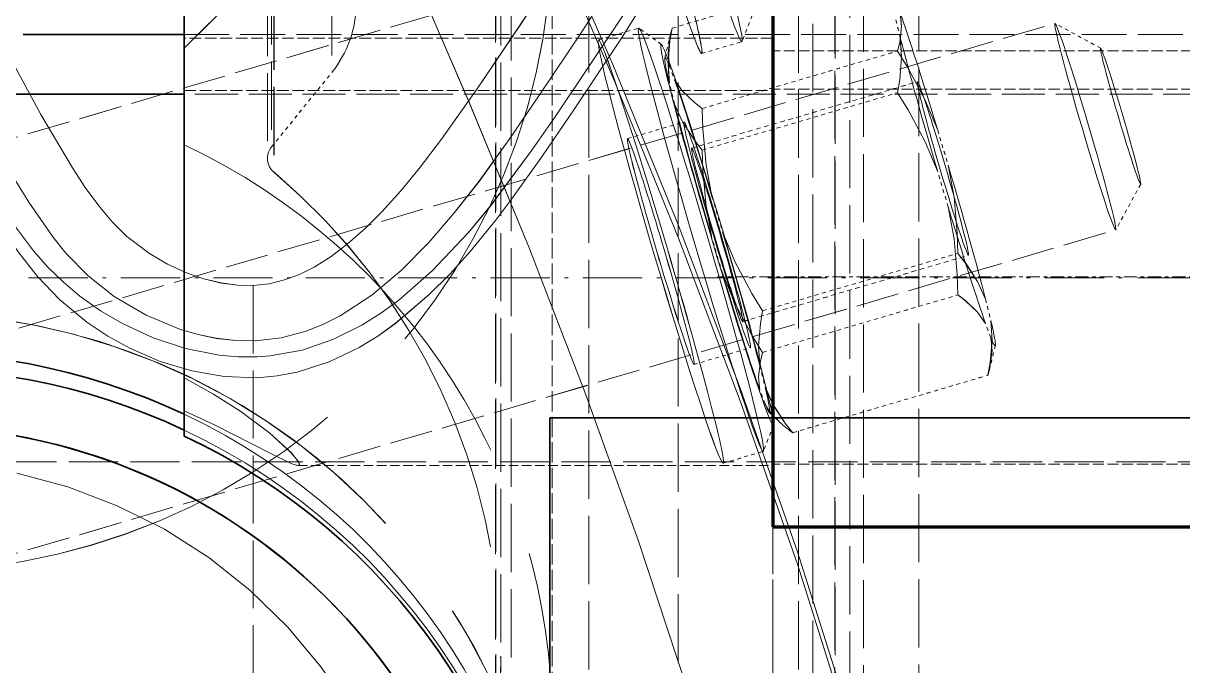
# Model space of a CAD drawing. Header units: millimetres. Extents: x 12184 to 41592, y 8990 to 29785.
# Drawn here: x 22280.57 to 22312.09, y 17324.36 to 17341.83 of the extents above; entities that cross this region are included whole.
import ezdxf

# ---------------------------------------------------------------- set-up
doc = ezdxf.new("R2010")
doc.units = ezdxf.units.MM
doc.linetypes.add('DASHDOT', pattern=[18.5, 12, -3, 0.5, -3])
doc.linetypes.add('DASHED', pattern=[15, 12, -3])

# ---------------------------------------------------------------- blocks, each defined once
blk = doc.blocks.new('A$C55E021B5')
at = {"color": 7, "lineweight": 35, "ltscale": 0.2}
blk.add_line((1193.701, 1211.53), (1193.701, 1091.53), dxfattribs=at)
at = {"color": 7, "lineweight": 140, "ltscale": 0.2}
blk.add_line((1193.701, 1211.53), (1193.701, 1091.53), dxfattribs=at)
at = {"color": 7, "linetype": 'DASHED', "lineweight": 13, "ltscale": 0.154589}
blk.add_line((1205.688, 1196.643), (1205.688, 1103.889), dxfattribs=at)
at = {"color": 7, "linetype": 'DASHED', "lineweight": 13, "ltscale": 0.154595}
blk.add_line((1207.327, 1194.62), (1207.327, 1101.863), dxfattribs=at)
at = {"color": 7, "linetype": 'DASHED', "lineweight": 13, "ltscale": 0.154596}
blk.add_line((1207.437, 1194.309), (1207.437, 1101.552), dxfattribs=at)
at = {"color": 7, "linetype": 'DASHED', "lineweight": 13, "ltscale": 0.154597}
blk.add_line((1207.261, 1193.932), (1207.261, 1101.173), dxfattribs=at)
at = {"color": 7, "linetype": 'DASHED', "lineweight": 13, "ltscale": 0.154614}
blk.add_line((1201.096, 1180.694), (1201.096, 1087.926), dxfattribs=at)
at = {"color": 7, "linetype": 'DASHED', "lineweight": 13, "ltscale": 0.154613}
for p, q in [((1201.234, 1178.518), (1201.234, 1085.75)), ((1201.238, 1178.456), (1201.238, 1085.688)), ((1200.814, 1177.965), (1200.814, 1085.197)), ((1198.701, 1177.641), (1198.701, 1084.873))]:
    blk.add_line(p, q, dxfattribs=at)
at = {"color": 7, "linetype": 'DASHED', "lineweight": 13, "ltscale": 0.154611}
blk.add_line((1196.273, 1175.508), (1196.273, 1082.741), dxfattribs=at)
at = {"color": 7, "linetype": 'DASHED', "lineweight": 13, "ltscale": 0.154548}
blk.add_line((1192.003, 1154.805), (1192.003, 1062.076), dxfattribs=at)
at = {"color": 7, "linetype": 'DASHED', "lineweight": 13, "ltscale": 0.154549}
blk.add_line((1192.012, 1154.931), (1192.012, 1062.201), dxfattribs=at)
at = {"color": 7, "linetype": 'DASHED', "lineweight": 13, "ltscale": 0.154543}
blk.add_line((1192.61, 1153.889), (1192.61, 1061.163), dxfattribs=at)
at = {"color": 7, "linetype": 'DASHED', "lineweight": 13, "ltscale": 0.154533}
blk.add_line((1192.998, 1152.096), (1192.998, 1059.376), dxfattribs=at)
at = {"color": 7, "linetype": 'DASHED', "lineweight": 13, "ltscale": 0.154529}
blk.add_line((1191.608, 1151.271), (1191.608, 1058.554), dxfattribs=at)
at = {"color": 7, "linetype": 'DASHED', "lineweight": 13, "ltscale": 0.154478}
blk.add_line((1189.733, 1143.4), (1189.733, 1050.713), dxfattribs=at)
at = {"color": 7, "linetype": 'DASHED', "lineweight": 13, "ltscale": 0.154477}
blk.add_line((1191.233, 1143.378), (1191.233, 1050.692), dxfattribs=at)
at = {"color": 7, "linetype": 'DASHED', "lineweight": 13, "ltscale": 0.11095}
blk.add_line((1193.701, 1111.576), (1193.701, 1045.006), dxfattribs=at)
at = {"color": 7, "lineweight": 35, "ltscale": 0.016613}
blk.add_line((1202.63, 1111.576), (1209.701, 1104.551), dxfattribs=at)
at = {"color": 7, "linetype": 'DASHED', "lineweight": 13, "ltscale": 0.097866}
for p, q in [((1240.709, 1094.341), (1184.378, 1110.92)), ((1242.361, 1088.644), (1186.031, 1105.223)), ((1240.709, 1083.029), (1184.378, 1099.607))]:
    blk.add_line(p, q, dxfattribs=at)
at = {"color": 7, "lineweight": 35, "ltscale": 0.01039}
blk.add_line((1209.701, 1104.551), (1209.701, 1110.785), dxfattribs=at)
at = {"color": 7, "linetype": 'DASHED', "lineweight": 13, "ltscale": 0.046237}
blk.add_line((1199.701, 1107.705), (1199.701, 1079.963), dxfattribs=at)
at = {"color": 7, "linetype": 'DASHED', "lineweight": 13, "ltscale": 0.009221}
for p, q in [((1196.437, 1105.092), (1191.129, 1106.654)), ((1195.617, 1102.908), (1190.309, 1104.47)), ((1195.617, 1101.776), (1190.309, 1103.338)), ((1193.977, 1097.407), (1188.67, 1098.969)), ((1193.977, 1096.276), (1188.67, 1097.838)), ((1193.157, 1094.092), (1187.85, 1095.654))]:
    blk.add_line(p, q, dxfattribs=at)
at = {"color": 7, "linetype": 'DASHED', "lineweight": 13, "ltscale": 0.000989783}
for p, q in [((1190.234, 1104.83), (1190.376, 1105.407)), ((1187.917, 1097.722), (1187.774, 1097.145)), ((1194.053, 1095.916), (1193.911, 1095.339))]:
    blk.add_line(p, q, dxfattribs=at)
at = {"color": 7, "linetype": 'DASHED', "lineweight": 13, "ltscale": 0.001259}
for p, q in [((1194.264, 1105.437), (1194.536, 1104.732)), ((1193.681, 1094.296), (1193.953, 1093.591))]:
    blk.add_line(p, q, dxfattribs=at)
at = {"color": 7, "linetype": 'DASHED', "lineweight": 13, "ltscale": 0.002355}
for p, q in [((1184.787, 1104.545), (1186.027, 1105.222)), ((1183.7, 1100.85), (1184.375, 1099.61))]:
    blk.add_line(p, q, dxfattribs=at)
at = {"color": 7, "linetype": 'DASHED', "lineweight": 13, "ltscale": 0.000270201}
for p, q in [((1196.479, 1104.935), (1196.437, 1105.092)), ((1187.808, 1095.81), (1187.85, 1095.654))]:
    blk.add_line(p, q, dxfattribs=at)
at = {"color": 7, "linetype": 'DASHED', "lineweight": 13, "ltscale": 0.001258}
blk.add_line((1196.728, 1104.648), (1197.338, 1105.093), dxfattribs=at)
at = {"color": 7, "linetype": 'DASHED', "lineweight": 13, "ltscale": 0.001898}
for p, q in [((1198.44, 1104.774), (1197.347, 1105.096)), ((1195.635, 1104.404), (1194.542, 1104.725)), ((1195.052, 1093.263), (1193.959, 1093.584))]:
    blk.add_line(p, q, dxfattribs=at)
at = {"color": 7, "linetype": 'DASHED', "lineweight": 13, "ltscale": 0.101666}
blk.add_line((1209.701, 1104.919), (1148.701, 1104.919), dxfattribs=at)
at = {"color": 7, "linetype": 'DASHED', "lineweight": 13, "ltscale": 0.026667}
for p, q in [((1193.701, 1104.819), (1209.701, 1104.819)), ((1209.701, 1103.401), (1193.701, 1103.401))]:
    blk.add_line(p, q, dxfattribs=at)
at = {"color": 7, "linetype": 'DASHED', "lineweight": 13, "ltscale": 0.001123}
for p, q in [((1196.637, 1104.28), (1196.479, 1104.935)), ((1187.65, 1096.465), (1187.808, 1095.81))]:
    blk.add_line(p, q, dxfattribs=at)
at = {"color": 7, "lineweight": 35, "ltscale": 0.007297}
blk.add_line((1214.079, 1104.919), (1209.701, 1104.919), dxfattribs=at)
at = {"color": 7, "linetype": 'DASHED', "lineweight": 13, "ltscale": 0.025}
for p, q in [((1178.701, 1104.472), (1193.701, 1104.472)), ((1178.701, 1103.433), (1193.701, 1103.433)), ((1178.701, 1093.233), (1193.701, 1093.233))]:
    blk.add_line(p, q, dxfattribs=at)
at = {"color": 7, "lineweight": 35, "ltscale": 0.017582}
blk.add_line((1209.701, 1094.001), (1209.701, 1104.551), dxfattribs=at)
at = {"color": 7, "linetype": 'DASHED', "lineweight": 13, "ltscale": 0.000676501}
blk.add_line((1196.513, 1104.068), (1196.37, 1103.688), dxfattribs=at)
at = {"color": 7, "linetype": 'DASHED', "lineweight": 13, "ltscale": 0.004343}
blk.add_line((1207.327, 1101.863), (1205.688, 1103.889), dxfattribs=at)
at = {"color": 7, "linetype": 'DASHED', "lineweight": 13, "ltscale": 0.010661}
blk.add_line((1195.906, 1101.829), (1189.77, 1103.635), dxfattribs=at)
at = {"color": 7, "linetype": 'DASHED', "lineweight": 13, "ltscale": 0.000989966}
blk.add_line((1196.37, 1103.024), (1196.513, 1103.6), dxfattribs=at)
at = {"color": 7, "linetype": 'DASHED', "lineweight": 13, "ltscale": 0.0975}
blk.add_line((1151.201, 1103.301), (1209.701, 1103.301), dxfattribs=at)
at = {"color": 7, "lineweight": 35, "ltscale": 0.014166}
blk.add_line((1209.701, 1103.301), (1218.201, 1103.301), dxfattribs=at)
at = {"color": 7, "linetype": 'DASHED', "lineweight": 13, "ltscale": 0.002665}
for p, q in [((1197.649, 1102.088), (1196.115, 1102.54)), ((1195.842, 1095.948), (1194.308, 1096.4))]:
    blk.add_line(p, q, dxfattribs=at)
at = {"color": 7, "linetype": 'DASHED', "lineweight": 13, "ltscale": 0.001663}
for p, q in [((1189.218, 1102.32), (1188.933, 1101.363)), ((1188.933, 1100.232), (1189.218, 1101.188)), ((1195.354, 1100.513), (1195.069, 1099.557)), ((1195.069, 1098.426), (1195.354, 1099.382))]:
    blk.add_line(p, q, dxfattribs=at)
at = {"color": 7, "linetype": 'DASHED', "lineweight": 13, "ltscale": 0.010662}
blk.add_line((1194.518, 1097.111), (1188.381, 1098.917), dxfattribs=at)
at = {"color": 7, "linetype": 'DASHDOT', "lineweight": 13, "ltscale": 0.03}
blk.add_line((1177.201, 1098.333), (1195.201, 1098.333), dxfattribs=at)
at = {"color": 7, "linetype": 'DASHDOT', "lineweight": 13, "ltscale": 0.134001}
blk.add_line((1144.501, 1098.301), (1224.902, 1098.301), dxfattribs=at)
at = {"color": 7, "linetype": 'DASHED', "lineweight": 13, "ltscale": 0.153949}
blk.add_line((1207.823, 1098.092), (1207.823, 1005.723), dxfattribs=at)
at = {"color": 7, "linetype": 'DASHED', "lineweight": 13, "ltscale": 0.000676233}
blk.add_line((1187.774, 1096.678), (1187.917, 1097.058), dxfattribs=at)
at = {"color": 7, "linetype": 'DASHED', "lineweight": 13, "ltscale": 0.000675876}
blk.add_line((1193.911, 1094.872), (1194.053, 1095.252), dxfattribs=at)
at = {"color": 7, "linetype": 'DASHED', "lineweight": 13, "ltscale": 0.000606826}
blk.add_line((1193.804, 1094.654), (1193.54, 1094.403), dxfattribs=at)
at = {"color": 7, "lineweight": 35, "ltscale": 0.183334}
blk.add_line((1199.758, 1094.5), (1089.758, 1094.5), dxfattribs=at)
at = {"color": 7, "lineweight": 35, "ltscale": 0.08}
blk.add_line((1199.758, 1094.5), (1199.758, 1046.5), dxfattribs=at)
at = {"color": 7, "linetype": 'DASHED', "lineweight": 13, "ltscale": 0.111666}
blk.add_line((1151.201, 1093.301), (1218.201, 1093.301), dxfattribs=at)
at = {"color": 7, "linetype": 'DASHED', "lineweight": 13, "ltscale": 0.021519}
blk.add_line((1206.612, 1093.201), (1193.701, 1093.201), dxfattribs=at)
at = {"color": 7, "lineweight": 35, "ltscale": 0.075}
blk.add_line((1148.701, 1091.53), (1193.701, 1091.53), dxfattribs=at)
at = {"color": 7, "lineweight": 140, "ltscale": 0.075}
blk.add_line((1193.701, 1091.53), (1148.701, 1091.53), dxfattribs=at)
at = {"color": 7, "linetype": 'DASHED', "lineweight": 13, "ltscale": 0.047578}
blk.add_line((1193.701, 1091.53), (1193.701, 1062.983), dxfattribs=at)
at = {"color": 7, "linetype": 'DASHED', "lineweight": 13}
for points in [[(1224.371, 1122.537), (1223.53, 1120.072), (1221.831, 1115.467), (1220.128, 1111.206), (1218.694, 1107.873), (1217.946, 1106.258), (1217.162, 1104.66), (1216.395, 1103.193), (1215.586, 1101.745), (1214.931, 1100.649), (1214.427, 1099.871), (1213.797, 1099.035), (1213.408, 1098.596), (1212.986, 1098.184), (1212.535, 1097.805), (1211.975, 1097.407), (1211.383, 1097.059), (1210.542, 1096.669), (1209.662, 1096.379), (1208.754, 1096.201), (1208.238, 1096.155), (1207.72, 1096.154)], [(1223.65, 1122.975), (1222.857, 1120.618), (1221.644, 1117.225), (1219.939, 1112.827), (1219.135, 1110.854), (1218.299, 1108.886), (1217.485, 1107.065), (1216.629, 1105.264), (1215.946, 1103.914), (1215.23, 1102.579), (1214.264, 1100.908), (1213.926, 1100.362), (1213.276, 1099.42), (1212.915, 1098.976), (1212.315, 1098.359), (1211.604, 1097.797), (1210.735, 1097.285), (1209.802, 1096.899), (1209.319, 1096.759), (1208.829, 1096.658), (1208.295, 1096.596), (1207.762, 1096.589)], [(1224.167, 1121.363), (1222.611, 1116.958), (1221.092, 1113.017), (1219.997, 1110.322), (1218.913, 1107.797), (1218.172, 1106.171), (1217.397, 1104.56), (1216.573, 1102.956), (1215.54, 1101.099), (1214.695, 1099.707), (1214.216, 1099.007), (1213.687, 1098.338), (1213.094, 1097.716), (1212.349, 1097.097), (1211.78, 1096.717), (1211.181, 1096.387), (1210.357, 1096.031), (1209.497, 1095.77), (1208.614, 1095.616), (1207.72, 1095.586)], [(1213.199, 1126.445), (1210.183, 1120.663), (1207.295, 1114.832), (1204.549, 1108.977), (1203.231, 1106.032), (1201.956, 1103.076), (1200.328, 1099.12), (1198.794, 1095.152), (1197.363, 1091.173), (1196.033, 1087.15), (1194.819, 1083.11), (1193.721, 1079.044), (1192.741, 1074.943), (1191.878, 1070.797), (1191.135, 1066.598), (1190.799, 1064.408), (1190.5, 1062.203), (1190.167, 1059.245), (1189.921, 1056.271), (1189.773, 1053.286), (1189.733, 1050.713)], [(1191.279, 1122.381), (1191.646, 1120.652), (1192.052, 1118.916), (1192.746, 1116.372), (1193.579, 1113.858), (1194.389, 1111.787), (1195.282, 1109.815), (1196.239, 1107.976), (1196.983, 1106.701), (1197.77, 1105.45), (1199.617, 1102.685), (1200.248, 1101.773), (1201.38, 1100.253), (1201.985, 1099.522), (1202.96, 1098.49), (1203.871, 1097.697), (1204.359, 1097.341), (1204.869, 1097.02), (1205.659, 1096.626), (1206.494, 1096.34), (1207.364, 1096.18), (1207.72, 1096.154)], [(1191.105, 1122.679), (1191.745, 1119.645), (1192.108, 1118.125), (1192.509, 1116.62), (1193.281, 1114.136), (1194.065, 1112.01), (1194.929, 1109.992), (1195.864, 1108.098), (1196.596, 1106.783), (1197.794, 1104.845), (1199.089, 1102.898), (1199.961, 1101.618), (1200.801, 1100.442), (1201.239, 1099.864), (1201.928, 1099.021), (1202.473, 1098.415), (1203.047, 1097.839), (1203.953, 1097.066), (1204.438, 1096.72), (1204.945, 1096.41), (1205.763, 1096.016), (1206.629, 1095.739), (1207.17, 1095.636), (1207.72, 1095.586)], [(1192.273, 1121.946), (1192.638, 1120.229), (1193.038, 1118.528), (1193.487, 1116.837), (1194.255, 1114.379), (1195.007, 1112.35), (1195.859, 1110.365), (1196.817, 1108.438), (1197.54, 1107.152), (1198.337, 1105.854), (1198.891, 1104.996), (1200.04, 1103.277), (1200.847, 1102.095), (1201.688, 1100.926), (1202.351, 1100.076), (1203.052, 1099.263), (1203.8, 1098.506), (1204.597, 1097.835), (1205.459, 1097.271), (1205.914, 1097.041), (1206.385, 1096.853), (1207.063, 1096.671), (1207.762, 1096.589)], [(1207.823, 1098.092), (1207.394, 1098.14), (1206.972, 1098.244), (1206.567, 1098.397), (1206.17, 1098.596), (1205.708, 1098.887), (1205.258, 1099.227), (1204.786, 1099.642), (1204.331, 1100.094), (1203.811, 1100.67), (1203.313, 1101.276), (1202.706, 1102.074), (1201.722, 1103.472), (1200.553, 1105.206), (1199.801, 1106.348)], [(1204.308, 1117.828), (1202.139, 1113.29), (1200.054, 1108.726), (1198.051, 1104.103), (1196.268, 1099.722), (1194.588, 1095.3), (1193.033, 1090.855), (1191.567, 1086.232), (1190.247, 1081.572), (1189.078, 1076.87), (1188.551, 1074.501), (1188.062, 1072.12), (1187.613, 1069.729), (1187.202, 1067.325), (1186.659, 1063.677), (1186.223, 1059.998), (1185.913, 1056.286), (1185.778, 1053.5), (1185.733, 1050.712)], [(1204.42, 1117.717), (1202.21, 1113.103), (1200.088, 1108.464), (1198.051, 1103.763), (1196.268, 1099.383), (1194.588, 1094.961), (1193.033, 1090.515), (1191.567, 1085.893), (1190.247, 1081.232), (1189.078, 1076.53), (1188.551, 1074.161), (1188.062, 1071.78), (1187.613, 1069.389), (1187.202, 1066.986), (1186.659, 1063.338), (1186.223, 1059.659), (1185.913, 1055.946), (1185.778, 1053.161), (1185.733, 1050.373)], [(1207.823, 1098.092), (1208.254, 1098.102), (1208.697, 1098.163), (1209.171, 1098.279), (1209.639, 1098.442), (1210.154, 1098.677), (1210.644, 1098.963), (1211.258, 1099.43), (1211.658, 1099.823), (1212.026, 1100.259), (1212.392, 1100.761), (1212.738, 1101.292), (1213.598, 1102.74), (1214.785, 1104.936), (1215.885, 1107.181), (1216.915, 1109.466), (1217.893, 1111.78), (1219.109, 1114.801), (1220.273, 1117.843)], [(1190.234, 1105.494), (1190.199, 1105.134), (1190.248, 1104.712), (1190.309, 1104.47)], [(1196.513, 1103.6), (1196.548, 1104.133), (1196.498, 1104.745), (1196.437, 1105.092)], [(1190.234, 1104.83), (1190.199, 1104.297), (1190.248, 1103.685), (1190.309, 1103.338)], [(1196.513, 1104.068), (1196.548, 1104.428), (1196.479, 1104.935)], [(1189.218, 1102.32), (1189.558, 1103.133), (1190.021, 1104.002), (1190.309, 1104.47)], [(1196.37, 1103.688), (1196.155, 1103.381), (1195.83, 1103.069), (1195.617, 1102.908)], [(1189.218, 1101.188), (1189.558, 1102.002), (1190.021, 1102.87), (1190.309, 1103.338)], [(1195.354, 1100.513), (1195.515, 1101.38), (1195.602, 1102.359), (1195.617, 1102.908)], [(1196.37, 1103.024), (1196.155, 1102.544), (1195.83, 1102.042), (1195.617, 1101.776)], [(1195.354, 1099.382), (1195.515, 1100.249), (1195.602, 1101.227), (1195.617, 1101.776)], [(1188.933, 1101.363), (1188.772, 1100.497), (1188.684, 1099.518), (1188.67, 1098.969)], [(1188.933, 1100.232), (1188.772, 1099.365), (1188.684, 1098.387), (1188.67, 1097.838)], [(1195.069, 1099.557), (1194.729, 1098.744), (1194.266, 1097.875), (1193.977, 1097.407)], [(1187.917, 1097.722), (1188.132, 1098.202), (1188.457, 1098.703), (1188.67, 1098.969)], [(1195.069, 1098.426), (1194.729, 1097.612), (1194.266, 1096.744), (1193.977, 1096.276)], [(1187.917, 1097.058), (1188.132, 1097.365), (1188.457, 1097.677), (1188.67, 1097.838)], [(1194.053, 1095.916), (1194.088, 1096.449), (1194.039, 1097.06), (1193.977, 1097.407)], [(1187.774, 1097.145), (1187.739, 1096.612), (1187.788, 1096.001), (1187.85, 1095.654)], [(1187.774, 1096.678), (1187.739, 1096.318), (1187.808, 1095.81)], [(1194.053, 1095.252), (1194.088, 1095.612), (1194.039, 1096.034), (1193.977, 1096.276)], [(1206.612, 1093.201), (1206.586, 1093.205), (1206.572, 1093.219), (1206.569, 1093.241), (1206.575, 1093.261), (1206.6, 1093.313), (1206.79, 1093.545), (1207.373, 1094.077), (1208.163, 1094.668), (1208.905, 1095.142), (1209.701, 1095.583)], [(1193.911, 1095.339), (1193.695, 1094.859), (1193.37, 1094.358), (1193.157, 1094.092)], [(1209.701, 1094.682), (1208.857, 1094.3), (1207.383, 1093.548), (1206.776, 1093.247), (1206.654, 1093.206), (1206.612, 1093.201)], [(1208.064, 1068.908), (1207.027, 1069.89), (1206.097, 1070.971), (1205.284, 1072.14), (1204.596, 1073.384), (1204.039, 1074.692), (1203.621, 1076.048), (1203.345, 1077.439), (1203.237, 1078.429), (1203.208, 1079.871), (1203.318, 1081.21), (1203.574, 1082.605), (1203.973, 1083.967), (1204.51, 1085.282), (1205.18, 1086.537), (1205.977, 1087.717), (1206.89, 1088.811), (1207.913, 1089.807), (1209.034, 1090.694), (1210.241, 1091.464), (1211.521, 1092.107), (1212.862, 1092.617), (1214.248, 1092.989)]]:
    blk.add_lwpolyline(points, dxfattribs=at)
for centre, radius, start, end in [((1192.231, 1095.821), 1.93, 312.7253, 330.5365), ((1191.201, 1096.892), 3.416, 304.9425, 313.2259)]:
    blk.add_arc(centre, radius, start, end, dxfattribs=at)
for centre, major_axis, ratio, start_param, end_param in [((1196.236, 1110.481), (1.694, 5.756), 0.03213, 0.041997, 3.099625), ((1196.236, 1110.481), (1.694, 5.756), 0.03213, 3.141629, 6.283221), ((1197.329, 1110.159), (1.694, 5.756), 0.03213, 3.141629, 6.283221), ((1197.329, 1110.159), (1.694, 5.756), 0.03213, 1.462057, 3.141629), ((1217.201, 1107.705), (-17.5, 0), 0.99358, 6.283166, 8.066002), ((1208.027, 1105.756), (-3, 0), 0.99358, 6.283136, 6.960056), ((1189.075, 1101.276), (1.419, 4.821), 0.03213, 0.514901, 1.362015), ((1185.204, 1102.415), (0.826, 2.808), 0.03213, 0.032167, 3.109359), ((1185.204, 1102.415), (0.826, 2.808), 0.03213, 3.141629, 6.283221), ((1185.204, 1102.415), (0.826, 2.808), 0.03213, 0.000036, 0.032167), ((1195.653, 1099.34), (1.694, 5.756), 0.03213, 0.041997, 3.099625), ((1195.653, 1099.34), (1.694, 5.756), 0.03213, 3.141629, 6.283221), ((1195.653, 1099.34), (1.694, 5.756), 0.03213, 0.000036, 0.041997), ((1189.075, 1101.276), (1.419, 4.821), 0.03213, 4.703691, 5.550806), ((1195.211, 1099.47), (1.525, 5.18), 0.03213, 0.041997, 3.099625), ((1196.236, 1110.481), (1.694, 5.756), 0.03213, 3.099625, 3.141629), ((1196.746, 1099.018), (1.694, 5.756), 0.03213, 3.141629, 6.283221), ((1195.211, 1099.47), (1.525, 5.18), 0.03213, 4.60365, 6.325182), ((1196.746, 1099.018), (1.694, 5.756), 0.03213, 0.000036, 1.462057), ((1184.245, 1102.697), (0.544, 1.848), 0.03213, 0.032166, 3.109359), ((1184.245, 1102.697), (0.544, 1.848), 0.03213, 4.60365, 6.315352), ((1195.211, 1099.47), (1.419, 4.821), 0.03213, 6.227476, 6.598003), ((1195.211, 1099.47), (1.419, 4.821), 0.03213, 5.750889, 6.227476), ((1195.211, 1099.47), (1.419, 4.821), 0.03213, 0.514901, 1.362015), ((1189.075, 1101.276), (0.694, 2.359), 0.03213, 0.000036, 3.141629), ((1189.075, 1101.276), (0.694, 2.359), 0.03213, 4.60365, 6.283221), ((1195.211, 1099.47), (1.419, 4.821), 0.03213, 4.703691, 5.550806), ((1184.245, 1102.697), (0.544, 1.848), 0.03213, 3.109359, 4.60365), ((1195.211, 1099.47), (0.904, 3.07), 0.03213, 0.000036, 3.141629), ((1195.211, 1099.47), (0.904, 3.07), 0.03213, 4.60365, 6.283221), ((1195.211, 1099.47), (0.694, 2.359), 0.03213, 0.000036, 3.141629), ((1195.211, 1099.47), (0.694, 2.359), 0.03213, 4.60365, 6.283221), ((1196.746, 1099.018), (0.904, 3.07), 0.03213, 0.000036, 3.141629), ((1196.746, 1099.018), (0.904, 3.07), 0.03213, 4.60365, 6.283221), ((1217.201, 1086.21), (17.5, 0), 0.99358, 2.013707, 3.141593), ((1206.937, 1101.552), (-0.5, 0), 0.99358, 3.141636, 3.818463), ((1206.937, 1101.552), (-0.5, 0), 0.99358, 2.275448, 3.141636), ((1189.075, 1101.276), (1.419, 4.821), 0.03213, 1.562099, 2.409213), ((1218.597, 1087.927), (-17.5, 0), 0.99358, 5.417041, 6.283222), ((1189.075, 1101.276), (0.694, 2.359), 0.03213, 3.141629, 4.60365), ((1189.075, 1101.276), (1.419, 4.821), 0.03213, 3.656494, 4.503608), ((1185.204, 1102.415), (0.826, 2.808), 0.03213, 3.109359, 3.141629), ((1196.746, 1099.018), (1.694, 5.756), 0.03213, 1.462057, 3.141629), ((1195.211, 1099.47), (1.419, 4.821), 0.03213, 1.562099, 2.409213), ((1195.211, 1099.47), (0.904, 3.07), 0.03213, 3.141629, 4.60365), ((1195.211, 1099.47), (0.694, 2.359), 0.03213, 3.141629, 4.60365), ((1195.211, 1099.47), (1.525, 5.18), 0.03213, 3.099625, 4.60365), ((1196.746, 1099.018), (0.904, 3.07), 0.03213, 3.141629, 4.60365), ((1195.211, 1099.47), (1.419, 4.821), 0.03213, 3.656494, 4.503608), ((1189.075, 1101.276), (1.419, 4.821), 0.03213, 2.609296, 3.085883), ((1217.201, 1079.962), (-17.5, 0), 0.99358, 3.141574, 6.283166), ((1189.075, 1101.276), (1.419, 4.821), 0.03213, 3.085883, 3.45641), ((1195.211, 1099.47), (1.419, 4.821), 0.03213, 2.609296, 3.197301), ((1195.211, 1099.47), (1.419, 4.821), 0.03213, 3.197301, 3.45641), ((1217.201, 1078.883), (-17.5, 0), 0.99358, 5.155314, 6.283166), ((1217.201, 1078.451), (-17.5, 0), 0.99358, 5.155314, 6.283166), ((1195.653, 1099.34), (1.694, 5.756), 0.03213, 3.099625, 3.141629), ((1218.597, 1087.927), (-17.5, 0), 0.99358, 0.000037, 0.12549)]:
    blk.add_ellipse(centre, major_axis=major_axis, ratio=ratio, start_param=start_param, end_param=end_param, dxfattribs=at)
at = {"color": 7, "lineweight": 35}
for centre, major_axis, start_param, end_param in [((1217.201, 1078.883), (-17.5, 0), 3.141574, 5.155314), ((1217.201, 1078.451), (-17.5, 0), 3.141574, 5.155314), ((1217.201, 1078.291), (-16.086, 0), 4.92441, 11.207595), ((1217.201, 1078.291), (17.5, 0), 2.013707, 3.060583)]:
    blk.add_ellipse(centre, major_axis=major_axis, ratio=0.99358, start_param=start_param, end_param=end_param, dxfattribs=at)
blk = doc.blocks.new('1')
at = {"color": 7, "lineweight": 35, "ltscale": 0.2}
blk.add_line((22300.947, 17448.134), (22300.947, 17328.134), dxfattribs=at)
at = {"color": 7, "lineweight": 140, "ltscale": 0.2}
blk.add_line((22300.947, 17448.134), (22300.947, 17328.134), dxfattribs=at)
at = {"color": 7, "linetype": 'DASHED', "lineweight": 13, "ltscale": 0.154589}
blk.add_line((22288.96, 17433.246), (22288.96, 17340.493), dxfattribs=at)
at = {"color": 7, "linetype": 'DASHED', "lineweight": 13, "ltscale": 0.154595}
blk.add_line((22287.321, 17431.224), (22287.321, 17338.467), dxfattribs=at)
at = {"color": 7, "linetype": 'DASHED', "lineweight": 13, "ltscale": 0.154596}
blk.add_line((22287.21, 17430.913), (22287.21, 17338.155), dxfattribs=at)
at = {"color": 7, "linetype": 'DASHED', "lineweight": 13, "ltscale": 0.154597}
blk.add_line((22287.387, 17430.535), (22287.387, 17337.777), dxfattribs=at)
at = {"color": 7, "linetype": 'DASHED', "lineweight": 13, "ltscale": 0.154614}
blk.add_line((22293.551, 17417.298), (22293.551, 17324.53), dxfattribs=at)
at = {"color": 7, "linetype": 'DASHED', "lineweight": 13, "ltscale": 0.154613}
for p, q in [((22293.409, 17415.06), (22293.409, 17322.292)), ((22293.413, 17415.122), (22293.413, 17322.354)), ((22293.833, 17414.569), (22293.833, 17321.801)), ((22295.946, 17414.244), (22295.946, 17321.477))]:
    blk.add_line(p, q, dxfattribs=at)
at = {"color": 7, "linetype": 'DASHED', "lineweight": 13, "ltscale": 0.154611}
blk.add_line((22298.374, 17412.111), (22298.374, 17319.345), dxfattribs=at)
at = {"color": 7, "linetype": 'DASHED', "lineweight": 13, "ltscale": 0.154549}
blk.add_line((22302.636, 17391.534), (22302.636, 17298.805), dxfattribs=at)
at = {"color": 7, "linetype": 'DASHED', "lineweight": 13, "ltscale": 0.154548}
blk.add_line((22302.644, 17391.409), (22302.644, 17298.68), dxfattribs=at)
at = {"color": 7, "linetype": 'DASHED', "lineweight": 13, "ltscale": 0.154543}
blk.add_line((22302.038, 17390.493), (22302.038, 17297.767), dxfattribs=at)
at = {"color": 7, "linetype": 'DASHED', "lineweight": 13, "ltscale": 0.154533}
blk.add_line((22301.649, 17388.7), (22301.649, 17295.98), dxfattribs=at)
at = {"color": 7, "linetype": 'DASHED', "lineweight": 13, "ltscale": 0.154529}
blk.add_line((22303.039, 17387.875), (22303.039, 17295.157), dxfattribs=at)
at = {"color": 7, "linetype": 'DASHED', "lineweight": 13, "ltscale": 0.154478}
blk.add_line((22304.914, 17380.003), (22304.914, 17287.317), dxfattribs=at)
at = {"color": 7, "linetype": 'DASHED', "lineweight": 13, "ltscale": 0.154477}
blk.add_line((22303.415, 17379.982), (22303.415, 17287.296), dxfattribs=at)
at = {"color": 7, "lineweight": 35, "ltscale": 0.016613}
blk.add_line((22292.017, 17348.18), (22284.946, 17341.154), dxfattribs=at)
at = {"color": 7, "linetype": 'DASHED', "lineweight": 13, "ltscale": 0.11095}
blk.add_line((22300.947, 17348.18), (22300.947, 17281.61), dxfattribs=at)
at = {"color": 7, "linetype": 'DASHED', "lineweight": 13, "ltscale": 0.097866}
for p, q in [((22253.939, 17330.945), (22310.269, 17347.524)), ((22252.286, 17325.248), (22308.617, 17341.827)), ((22253.939, 17319.632), (22310.269, 17336.211))]:
    blk.add_line(p, q, dxfattribs=at)
at = {"color": 7, "lineweight": 35, "ltscale": 0.01039}
blk.add_line((22284.946, 17341.154), (22284.946, 17347.388), dxfattribs=at)
at = {"color": 7, "linetype": 'DASHED', "lineweight": 13, "ltscale": 0.046237}
blk.add_line((22294.946, 17344.309), (22294.946, 17316.566), dxfattribs=at)
at = {"color": 7, "linetype": 'DASHED', "lineweight": 13, "ltscale": 0.009221}
for p, q in [((22298.211, 17341.696), (22303.518, 17343.258)), ((22299.03, 17339.511), (22304.338, 17341.073)), ((22299.03, 17338.38), (22304.338, 17339.942)), ((22300.67, 17334.011), (22305.978, 17335.573)), ((22300.67, 17332.88), (22305.978, 17334.442)), ((22301.49, 17330.695), (22306.798, 17332.257))]:
    blk.add_line(p, q, dxfattribs=at)
at = {"color": 7, "linetype": 'DASHED', "lineweight": 13, "ltscale": 0.001259}
for p, q in [((22300.383, 17342.041), (22300.112, 17341.336)), ((22300.966, 17330.9), (22300.695, 17330.195))]:
    blk.add_line(p, q, dxfattribs=at)
at = {"color": 7, "linetype": 'DASHED', "lineweight": 13, "ltscale": 0.000989783}
for p, q in [((22304.414, 17341.434), (22304.271, 17342.01)), ((22306.731, 17334.325), (22306.873, 17333.749)), ((22300.595, 17332.519), (22300.737, 17331.943))]:
    blk.add_line(p, q, dxfattribs=at)
at = {"color": 7, "linetype": 'DASHED', "lineweight": 13, "ltscale": 0.001898}
for p, q in [((22296.208, 17341.378), (22297.3, 17341.699)), ((22299.013, 17341.007), (22300.105, 17341.329)), ((22299.596, 17329.866), (22300.688, 17330.188))]:
    blk.add_line(p, q, dxfattribs=at)
at = {"color": 7, "linetype": 'DASHED', "lineweight": 13, "ltscale": 0.001258}
blk.add_line((22297.919, 17341.251), (22297.31, 17341.697), dxfattribs=at)
at = {"color": 7, "linetype": 'DASHED', "lineweight": 13, "ltscale": 0.001123}
for p, q in [((22298.01, 17340.884), (22298.168, 17341.539)), ((22306.997, 17333.069), (22306.84, 17332.414))]:
    blk.add_line(p, q, dxfattribs=at)
at = {"color": 7, "linetype": 'DASHED', "lineweight": 13, "ltscale": 0.000270201}
for p, q in [((22298.168, 17341.539), (22298.211, 17341.696)), ((22306.84, 17332.414), (22306.798, 17332.257))]:
    blk.add_line(p, q, dxfattribs=at)
at = {"color": 7, "linetype": 'DASHED', "lineweight": 13, "ltscale": 0.002355}
for p, q in [((22309.86, 17341.149), (22308.62, 17341.826)), ((22310.948, 17337.454), (22310.272, 17336.213))]:
    blk.add_line(p, q, dxfattribs=at)
at = {"color": 7, "lineweight": 35, "ltscale": 0.007297}
blk.add_line((22280.568, 17341.522), (22284.946, 17341.522), dxfattribs=at)
at = {"color": 7, "linetype": 'DASHED', "lineweight": 13, "ltscale": 0.101666}
blk.add_line((22284.946, 17341.522), (22345.946, 17341.522), dxfattribs=at)
at = {"color": 7, "linetype": 'DASHED', "lineweight": 13, "ltscale": 0.026667}
for p, q in [((22300.947, 17341.422), (22284.946, 17341.422)), ((22284.946, 17340.004), (22300.947, 17340.004))]:
    blk.add_line(p, q, dxfattribs=at)
at = {"color": 7, "lineweight": 35, "ltscale": 0.017582}
blk.add_line((22284.946, 17330.605), (22284.946, 17341.154), dxfattribs=at)
at = {"color": 7, "linetype": 'DASHED', "lineweight": 13, "ltscale": 0.025}
for p, q in [((22315.947, 17341.076), (22300.947, 17341.076)), ((22315.947, 17340.037), (22300.947, 17340.037)), ((22315.947, 17329.836), (22300.947, 17329.836))]:
    blk.add_line(p, q, dxfattribs=at)
at = {"color": 7, "linetype": 'DASHED', "lineweight": 13, "ltscale": 0.000676501}
blk.add_line((22298.135, 17340.671), (22298.277, 17340.292), dxfattribs=at)
at = {"color": 7, "linetype": 'DASHED', "lineweight": 13, "ltscale": 0.004343}
blk.add_line((22287.321, 17338.467), (22288.96, 17340.493), dxfattribs=at)
at = {"color": 7, "linetype": 'DASHED', "lineweight": 13, "ltscale": 0.000989966}
blk.add_line((22298.277, 17339.628), (22298.135, 17340.204), dxfattribs=at)
at = {"color": 7, "linetype": 'DASHED', "lineweight": 13, "ltscale": 0.010661}
blk.add_line((22298.742, 17338.433), (22304.878, 17340.238), dxfattribs=at)
at = {"color": 7, "lineweight": 35, "ltscale": 0.014166}
blk.add_line((22284.946, 17339.904), (22276.447, 17339.904), dxfattribs=at)
at = {"color": 7, "linetype": 'DASHED', "lineweight": 13, "ltscale": 0.0975}
blk.add_line((22343.446, 17339.904), (22284.946, 17339.904), dxfattribs=at)
at = {"color": 7, "linetype": 'DASHED', "lineweight": 13, "ltscale": 0.002665}
for p, q in [((22296.998, 17338.692), (22298.532, 17339.143)), ((22298.805, 17332.552), (22300.339, 17333.004))]:
    blk.add_line(p, q, dxfattribs=at)
at = {"color": 7, "linetype": 'DASHED', "lineweight": 13, "ltscale": 0.001663}
for p, q in [((22305.43, 17338.923), (22305.715, 17337.967)), ((22305.715, 17336.836), (22305.43, 17337.792)), ((22299.293, 17337.117), (22299.578, 17336.161)), ((22299.578, 17335.03), (22299.293, 17335.986))]:
    blk.add_line(p, q, dxfattribs=at)
at = {"color": 7, "linetype": 'DASHED', "lineweight": 13, "ltscale": 0.010662}
blk.add_line((22300.13, 17333.715), (22306.267, 17335.52), dxfattribs=at)
at = {"color": 7, "linetype": 'DASHDOT', "lineweight": 13, "ltscale": 0.03}
blk.add_line((22317.446, 17334.937), (22299.446, 17334.937), dxfattribs=at)
at = {"color": 7, "linetype": 'DASHDOT', "lineweight": 13, "ltscale": 0.134001}
blk.add_line((22350.147, 17334.904), (22269.746, 17334.904), dxfattribs=at)
at = {"color": 7, "linetype": 'DASHED', "lineweight": 13, "ltscale": 0.153949}
blk.add_line((22286.824, 17334.696), (22286.824, 17242.326), dxfattribs=at)
at = {"color": 7, "linetype": 'DASHED', "lineweight": 13, "ltscale": 0.000676233}
blk.add_line((22306.873, 17333.282), (22306.731, 17333.661), dxfattribs=at)
at = {"color": 7, "linetype": 'DASHED', "lineweight": 13, "ltscale": 0.000675876}
blk.add_line((22300.737, 17331.476), (22300.595, 17331.855), dxfattribs=at)
at = {"color": 7, "linetype": 'DASHED', "lineweight": 13, "ltscale": 0.000606826}
blk.add_line((22300.844, 17331.258), (22301.107, 17331.007), dxfattribs=at)
at = {"color": 7, "lineweight": 35, "ltscale": 0.08}
blk.add_line((22294.889, 17331.104), (22294.889, 17283.104), dxfattribs=at)
at = {"color": 7, "lineweight": 35, "ltscale": 0.183334}
blk.add_line((22294.889, 17331.104), (22404.889, 17331.104), dxfattribs=at)
at = {"color": 7, "linetype": 'DASHED', "lineweight": 13, "ltscale": 0.111666}
blk.add_line((22343.446, 17329.904), (22276.447, 17329.904), dxfattribs=at)
at = {"color": 7, "linetype": 'DASHED', "lineweight": 13, "ltscale": 0.021519}
blk.add_line((22288.035, 17329.804), (22300.947, 17329.804), dxfattribs=at)
at = {"color": 7, "linetype": 'DASHED', "lineweight": 13, "ltscale": 0.047578}
blk.add_line((22300.947, 17328.134), (22300.947, 17299.587), dxfattribs=at)
at = {"color": 7, "lineweight": 35, "ltscale": 0.075}
blk.add_line((22345.947, 17328.134), (22300.947, 17328.134), dxfattribs=at)
at = {"color": 7, "lineweight": 140, "ltscale": 0.075}
blk.add_line((22300.947, 17328.134), (22345.947, 17328.134), dxfattribs=at)
at = {"color": 7, "linetype": 'DASHED', "lineweight": 13}
for points in [[(22270.276, 17359.141), (22271.118, 17356.676), (22272.816, 17352.071), (22274.519, 17347.81), (22275.954, 17344.477), (22276.701, 17342.861), (22277.485, 17341.264), (22278.252, 17339.796), (22279.062, 17338.349), (22279.716, 17337.252), (22280.22, 17336.475), (22280.85, 17335.639), (22281.24, 17335.2), (22281.661, 17334.788), (22282.112, 17334.408), (22282.673, 17334.011), (22283.265, 17333.663), (22284.105, 17333.273), (22284.985, 17332.983), (22285.893, 17332.804), (22286.409, 17332.759), (22286.928, 17332.757)], [(22270.997, 17359.579), (22271.79, 17357.221), (22273.004, 17353.828), (22274.708, 17349.431), (22275.513, 17347.458), (22276.349, 17345.489), (22277.163, 17343.669), (22278.019, 17341.868), (22278.702, 17340.517), (22279.417, 17339.183), (22280.383, 17337.512), (22280.721, 17336.965), (22281.372, 17336.024), (22281.732, 17335.579), (22282.333, 17334.963), (22283.043, 17334.401), (22283.913, 17333.889), (22284.845, 17333.503), (22285.328, 17333.363), (22285.818, 17333.261), (22286.352, 17333.2), (22286.886, 17333.192)], [(22270.48, 17357.966), (22272.036, 17353.562), (22273.555, 17349.62), (22274.651, 17346.926), (22275.734, 17344.4), (22276.475, 17342.774), (22277.251, 17341.163), (22278.075, 17339.56), (22279.107, 17337.703), (22279.952, 17336.311), (22280.431, 17335.61), (22280.96, 17334.941), (22281.553, 17334.32), (22282.299, 17333.7), (22282.868, 17333.321), (22283.466, 17332.991), (22284.291, 17332.635), (22285.15, 17332.374), (22286.034, 17332.22), (22286.928, 17332.19)], [(22281.448, 17363.049), (22284.465, 17357.267), (22287.352, 17351.435), (22290.098, 17345.581), (22291.416, 17342.635), (22292.692, 17339.679), (22294.319, 17335.724), (22295.853, 17331.756), (22297.284, 17327.777), (22298.614, 17323.753), (22299.829, 17319.713), (22300.926, 17315.647), (22301.906, 17311.546), (22302.769, 17307.401), (22303.512, 17303.202), (22303.848, 17301.012), (22304.147, 17298.807), (22304.48, 17295.849), (22304.726, 17292.875), (22304.874, 17289.89), (22304.914, 17287.317)], [(22303.369, 17358.984), (22303.001, 17357.256), (22302.595, 17355.52), (22301.901, 17352.976), (22301.069, 17350.461), (22300.258, 17348.39), (22299.366, 17346.419), (22298.408, 17344.58), (22297.664, 17343.305), (22296.878, 17342.054), (22295.03, 17339.289), (22294.399, 17338.377), (22293.268, 17336.857), (22292.662, 17336.126), (22291.687, 17335.093), (22290.776, 17334.3), (22290.288, 17333.945), (22289.778, 17333.624), (22288.989, 17333.23), (22288.154, 17332.944), (22287.284, 17332.783), (22286.928, 17332.757)], [(22302.375, 17358.55), (22302.009, 17356.832), (22301.609, 17355.131), (22301.161, 17353.441), (22300.393, 17350.983), (22299.641, 17348.954), (22298.788, 17346.968), (22297.831, 17345.041), (22297.108, 17343.756), (22296.311, 17342.457), (22295.756, 17341.599), (22294.607, 17339.881), (22293.8, 17338.699), (22292.96, 17337.529), (22292.297, 17336.679), (22291.596, 17335.867), (22290.847, 17335.11), (22290.05, 17334.439), (22289.189, 17333.875), (22288.733, 17333.645), (22288.262, 17333.457), (22287.585, 17333.274), (22286.886, 17333.192)], [(22303.542, 17359.283), (22302.903, 17356.249), (22302.539, 17354.729), (22302.139, 17353.224), (22301.367, 17350.74), (22300.582, 17348.614), (22299.718, 17346.596), (22298.783, 17344.702), (22298.051, 17343.387), (22296.853, 17341.449), (22295.559, 17339.501), (22294.687, 17338.222), (22293.847, 17337.045), (22293.408, 17336.468), (22292.72, 17335.624), (22292.174, 17335.018), (22291.6, 17334.442), (22290.694, 17333.669), (22290.21, 17333.324), (22289.703, 17333.013), (22288.884, 17332.619), (22288.018, 17332.342), (22287.477, 17332.24), (22286.928, 17332.19)], [(22286.824, 17334.696), (22287.253, 17334.743), (22287.676, 17334.848), (22288.08, 17335), (22288.478, 17335.2), (22288.94, 17335.49), (22289.389, 17335.83), (22289.862, 17336.245), (22290.317, 17336.698), (22290.836, 17337.274), (22291.335, 17337.88), (22291.941, 17338.678), (22292.926, 17340.076), (22294.095, 17341.809), (22294.846, 17342.952)], [(22286.824, 17334.696), (22286.393, 17334.705), (22285.951, 17334.766), (22285.477, 17334.883), (22285.008, 17335.046), (22284.493, 17335.281), (22284.003, 17335.567), (22283.389, 17336.034), (22282.989, 17336.427), (22282.621, 17336.862), (22282.256, 17337.365), (22281.909, 17337.896), (22281.049, 17339.344), (22279.862, 17341.54), (22278.763, 17343.785), (22277.732, 17346.07), (22276.754, 17348.383), (22275.538, 17351.405), (22274.375, 17354.447)], [(22290.228, 17354.321), (22292.437, 17349.707), (22294.559, 17345.067), (22296.596, 17340.367), (22298.38, 17335.986), (22300.059, 17331.565), (22301.614, 17327.119), (22303.08, 17322.496), (22304.4, 17317.836), (22305.569, 17313.134), (22306.097, 17310.765), (22306.585, 17308.384), (22307.035, 17305.993), (22307.446, 17303.59), (22307.988, 17299.942), (22308.425, 17296.263), (22308.734, 17292.55), (22308.869, 17289.764), (22308.914, 17286.976)], [(22290.339, 17354.432), (22292.509, 17349.894), (22294.594, 17345.329), (22296.596, 17340.706), (22298.38, 17336.326), (22300.059, 17331.904), (22301.614, 17327.459), (22303.08, 17322.836), (22304.4, 17318.176), (22305.569, 17313.473), (22306.097, 17311.104), (22306.585, 17308.723), (22307.035, 17306.332), (22307.446, 17303.929), (22307.988, 17300.281), (22308.425, 17296.602), (22308.734, 17292.889), (22308.869, 17290.104), (22308.914, 17287.316)], [(22304.414, 17342.098), (22304.449, 17341.737), (22304.399, 17341.316), (22304.338, 17341.073)], [(22298.135, 17340.204), (22298.1, 17340.737), (22298.149, 17341.349), (22298.211, 17341.696)], [(22298.135, 17340.671), (22298.1, 17341.031), (22298.168, 17341.539)], [(22304.414, 17341.434), (22304.449, 17340.901), (22304.399, 17340.289), (22304.338, 17339.942)], [(22305.43, 17338.923), (22305.089, 17339.737), (22304.627, 17340.605), (22304.338, 17341.073)], [(22298.277, 17340.292), (22298.492, 17339.984), (22298.818, 17339.673), (22299.03, 17339.511)], [(22305.43, 17337.792), (22305.089, 17338.606), (22304.627, 17339.474), (22304.338, 17339.942)], [(22298.277, 17339.628), (22298.492, 17339.148), (22298.818, 17338.646), (22299.03, 17338.38)], [(22299.293, 17337.117), (22299.133, 17337.984), (22299.045, 17338.962), (22299.03, 17339.511)], [(22299.293, 17335.986), (22299.133, 17336.853), (22299.045, 17337.831), (22299.03, 17338.38)], [(22305.715, 17337.967), (22305.875, 17337.1), (22305.963, 17336.122), (22305.978, 17335.573)], [(22305.715, 17336.836), (22305.875, 17335.969), (22305.963, 17334.991), (22305.978, 17334.442)], [(22299.578, 17336.161), (22299.919, 17335.347), (22300.381, 17334.479), (22300.67, 17334.011)], [(22306.731, 17334.325), (22306.515, 17334.805), (22306.191, 17335.307), (22305.978, 17335.573)], [(22299.578, 17335.03), (22299.919, 17334.216), (22300.381, 17333.348), (22300.67, 17332.88)], [(22306.731, 17333.661), (22306.515, 17333.969), (22306.191, 17334.28), (22305.978, 17334.442)], [(22300.595, 17332.519), (22300.559, 17333.052), (22300.609, 17333.664), (22300.67, 17334.011)], [(22306.873, 17333.749), (22306.908, 17333.216), (22306.859, 17332.604), (22306.798, 17332.257)], [(22306.873, 17333.282), (22306.908, 17332.922), (22306.84, 17332.414)], [(22300.595, 17331.855), (22300.559, 17332.216), (22300.609, 17332.637), (22300.67, 17332.88)], [(22288.035, 17329.804), (22288.061, 17329.809), (22288.076, 17329.822), (22288.078, 17329.845), (22288.073, 17329.865), (22288.047, 17329.916), (22287.858, 17330.148), (22287.274, 17330.681), (22286.484, 17331.272), (22285.743, 17331.746), (22284.946, 17332.187)], [(22300.737, 17331.943), (22300.953, 17331.463), (22301.277, 17330.961), (22301.49, 17330.695)], [(22284.946, 17331.286), (22285.79, 17330.904), (22287.264, 17330.151), (22287.871, 17329.851), (22287.994, 17329.81), (22288.035, 17329.804)], [(22286.584, 17305.512), (22287.621, 17306.493), (22288.55, 17307.574), (22289.364, 17308.743), (22290.052, 17309.988), (22290.608, 17311.295), (22291.026, 17312.652), (22291.303, 17314.043), (22291.41, 17315.032), (22291.439, 17316.475), (22291.33, 17317.814), (22291.073, 17319.209), (22290.674, 17320.571), (22290.137, 17321.886), (22289.467, 17323.14), (22288.671, 17324.321), (22287.757, 17325.414), (22286.734, 17326.411), (22285.614, 17327.298), (22284.407, 17328.068), (22283.126, 17328.711), (22281.785, 17329.221), (22280.399, 17329.592)]]:
    blk.add_lwpolyline(points, dxfattribs=at)
for centre, radius, start, end in [((22302.417, 17332.425), 1.93, 209.4635, 227.2747), ((22303.446, 17333.496), 3.416, 226.7741, 235.0575)]:
    blk.add_arc(centre, radius, start, end, dxfattribs=at)
at = {"color": 7, "linetype": 'DASHED', "lineweight": 13, "extrusion": (0, 0, -1)}
for centre, major_axis, ratio, start_param, end_param in [((22298.411, 17347.085), (-1.694, 5.756), 0.03213, 3.141629, 6.283221), ((22298.411, 17347.085), (-1.694, 5.756), 0.03213, 0.041997, 3.099625), ((22297.319, 17346.763), (-1.694, 5.756), 0.03213, 3.141629, 6.283221), ((22297.319, 17346.763), (-1.694, 5.756), 0.03213, 1.462057, 3.141629), ((22277.446, 17344.308), (17.5, 0), 0.99358, -0.000019, 1.782817), ((22286.621, 17342.36), (3, 0), 0.99358, -0.000049, 0.67687), ((22305.572, 17337.88), (-1.419, 4.821), 0.03213, 0.514901, 1.362015), ((22298.994, 17335.944), (-1.694, 5.756), 0.03213, 3.141629, 6.283221), ((22298.994, 17335.944), (-1.694, 5.756), 0.03213, 0.000036, 0.041997), ((22298.994, 17335.944), (-1.694, 5.756), 0.03213, 0.041997, 3.099625), ((22309.443, 17339.019), (-0.826, 2.808), 0.03213, 3.141629, 6.283221), ((22309.443, 17339.019), (-0.826, 2.808), 0.03213, 0.000036, 0.032167), ((22309.443, 17339.019), (-0.826, 2.808), 0.03213, 0.032167, 3.109359), ((22297.902, 17335.622), (-1.694, 5.756), 0.03213, 3.141629, 6.283221), ((22297.902, 17335.622), (-1.694, 5.756), 0.03213, 0.000036, 1.462057), ((22299.436, 17336.073), (-1.525, 5.18), 0.03213, 4.60365, 6.325182), ((22299.436, 17336.073), (-1.525, 5.18), 0.03213, 0.041997, 3.099625), ((22298.411, 17347.085), (-1.694, 5.756), 0.03213, 3.099625, 3.141629), ((22305.572, 17337.88), (-1.419, 4.821), 0.03213, 4.703691, 5.550806), ((22299.436, 17336.073), (-1.419, 4.821), 0.03213, -0.055709, 0.314818), ((22310.402, 17339.301), (-0.544, 1.848), 0.03213, 4.60365, 6.315352), ((22310.402, 17339.301), (-0.544, 1.848), 0.03213, 0.032166, 3.109359), ((22299.436, 17336.073), (-1.419, 4.821), 0.03213, -0.532296, -0.055709), ((22299.436, 17336.073), (-1.419, 4.821), 0.03213, 0.514901, 1.362015), ((22305.572, 17337.88), (-0.694, 2.359), 0.03213, 4.60365, 6.283221), ((22305.572, 17337.88), (-0.694, 2.359), 0.03213, 0.000036, 3.141629), ((22299.436, 17336.073), (-1.419, 4.821), 0.03213, 4.703691, 5.550806), ((22299.436, 17336.073), (-0.904, 3.07), 0.03213, 4.60365, 6.283221), ((22299.436, 17336.073), (-0.904, 3.07), 0.03213, 0.000036, 3.141629), ((22310.402, 17339.301), (-0.544, 1.848), 0.03213, 3.109359, 4.60365), ((22297.902, 17335.622), (-0.904, 3.07), 0.03213, 0.000036, 3.141629), ((22277.446, 17322.814), (17.5, 0), 0.99358, -1.127885, 0), ((22287.71, 17338.155), (0.5, 0), 0.99358, 3.141636, 3.818463), ((22297.902, 17335.622), (-0.904, 3.07), 0.03213, 4.60365, 6.283221), ((22299.436, 17336.073), (-0.694, 2.359), 0.03213, 4.60365, 6.283221), ((22299.436, 17336.073), (-0.694, 2.359), 0.03213, 0.000036, 3.141629), ((22287.71, 17338.155), (-0.5, 0), 0.99358, -0.866145, 0.000043), ((22276.051, 17324.53), (17.5, 0), 0.99358, -0.866145, 0.000037), ((22305.572, 17337.88), (-1.419, 4.821), 0.03213, 1.562099, 2.409213), ((22305.572, 17337.88), (-0.694, 2.359), 0.03213, 3.141629, 4.60365), ((22305.572, 17337.88), (-1.419, 4.821), 0.03213, 3.656494, 4.503608), ((22297.902, 17335.622), (-1.694, 5.756), 0.03213, 1.462057, 3.141629), ((22309.443, 17339.019), (-0.826, 2.808), 0.03213, 3.109359, 3.141629), ((22299.436, 17336.073), (-1.419, 4.821), 0.03213, 1.562099, 2.409213), ((22299.436, 17336.073), (-0.694, 2.359), 0.03213, 3.141629, 4.60365), ((22299.436, 17336.073), (-0.904, 3.07), 0.03213, 3.141629, 4.60365), ((22297.902, 17335.622), (-0.904, 3.07), 0.03213, 3.141629, 4.60365), ((22299.436, 17336.073), (-1.525, 5.18), 0.03213, 3.099625, 4.60365), ((22299.436, 17336.073), (-1.419, 4.821), 0.03213, 3.656494, 4.503608), ((22277.446, 17316.566), (-17.5, 0), 0.99358, -0.000019, 3.141574), ((22305.572, 17337.88), (-1.419, 4.821), 0.03213, 2.609296, 3.085883), ((22305.572, 17337.88), (-1.419, 4.821), 0.03213, 3.085883, 3.45641), ((22299.436, 17336.073), (-1.419, 4.821), 0.03213, 2.609296, 3.197301), ((22299.436, 17336.073), (-1.419, 4.821), 0.03213, 3.197301, 3.45641), ((22277.446, 17315.487), (17.5, 0), 0.99358, -1.127871, -0.000019), ((22277.446, 17315.055), (17.5, 0), 0.99358, -1.127871, -0.000019), ((22298.994, 17335.944), (-1.694, 5.756), 0.03213, 3.099625, 3.141629), ((22276.051, 17324.53), (-17.5, 0), 0.99358, 3.14163, 3.267083)]:
    blk.add_ellipse(centre, major_axis=major_axis, ratio=ratio, start_param=start_param, end_param=end_param, dxfattribs=at)
at = {"color": 7, "lineweight": 35, "extrusion": (0, 0, -1)}
for centre, major_axis, start_param, end_param in [((22277.446, 17315.487), (-17.5, 0), -0.000019, 2.013721), ((22277.446, 17315.055), (17.5, 0), 3.141574, 5.155314), ((22277.446, 17314.895), (16.086, 0), 1.570796327945185, 7.853981635124772), ((22277.446, 17314.895), (17.5, 0), -1.127885, -0.08101)]:
    blk.add_ellipse(centre, major_axis=major_axis, ratio=0.99358, start_param=start_param, end_param=end_param, dxfattribs=at)
at = {"xscale": -1}
blk.add_blockref('A$C55E021B5', (23494.647, 16236.604), dxfattribs=at)

msp = doc.modelspace()

# ---------------------------------------------------------------- block references
msp.add_blockref('1', (0, 0))

doc.saveas('drawing.dxf')
